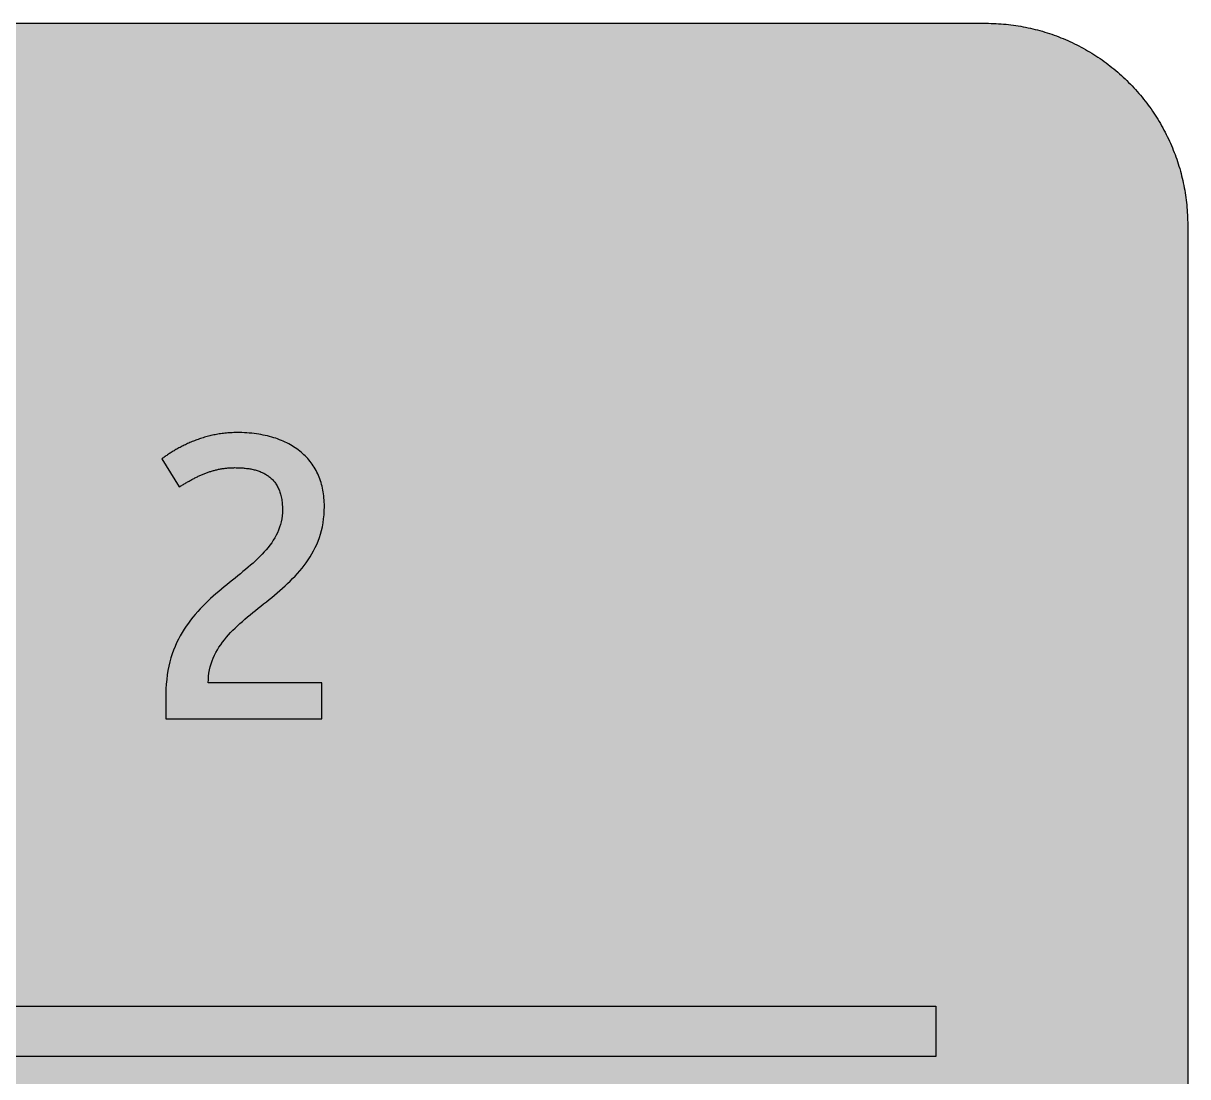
# Model space of a CAD drawing. Header units: millimetres. Extents: x 0 to 183, y 0 to 141.
# Drawn here: x 102 to 183.5, y 67.4 to 141.2 of the extents above; entities that cross this region are included whole.
import ezdxf

# ---------------------------------------------------------------- set-up
doc = ezdxf.new("R2010")
doc.units = ezdxf.units.MM

msp = doc.modelspace()

# ---------------------------------------------------------------- hatches: boundary and pattern name
for color, points in [(254, [(14.1633, 0.0536), (13.9878, 0.0533), (13.8125, 0.0559), (13.6373, 0.061), (13.462, 0.0686), (13.2893, 0.0787), (13.114, 0.0914), (12.9413, 0.1041), (12.7686, 0.1219), (12.5959, 0.1397), (12.4231, 0.16), (12.2504, 0.1829), (12.0777, 0.2057), (11.9075, 0.2337), (11.7373, 0.2616), (11.5672, 0.2921), (11.397, 0.3251), (11.2268, 0.3607), (11.0592, 0.3988), (10.8915, 0.4369), (10.7239, 0.4775), (10.5562, 0.5207), (10.3886, 0.5664), (10.2235, 0.6121), (10.0584, 0.6629), (9.8933, 0.7137), (9.7307, 0.7671), (9.5682, 0.8204), (9.4056, 0.8788), (9.2431, 0.9373), (9.083, 0.9982), (8.923, 1.0617), (8.763, 1.1252), (8.6055, 1.1938), (8.4455, 1.2624), (8.2906, 1.331), (8.1331, 1.4046), (7.9781, 1.4783), (7.8232, 1.5545), (7.6708, 1.6332), (7.5184, 1.7145), (7.366, 1.7958), (7.2161, 1.8796), (7.0663, 1.966), (6.919, 2.0523), (6.7716, 2.1438), (6.6243, 2.2352), (6.4795, 2.3266), (6.3348, 2.4232), (6.19, 2.5197), (6.0477, 2.6187), (5.908, 2.7178), (5.7683, 2.8194), (5.6286, 2.9235), (5.4915, 3.0302), (5.3543, 3.1369), (5.2197, 3.2461), (5.0851, 3.3579), (4.953, 3.4722), (4.8209, 3.5865), (4.6914, 3.7033), (4.5644, 3.8202), (4.4348, 3.9395), (4.3104, 4.0615), (4.1859, 4.1859), (4.0615, 4.3104), (3.9395, 4.4348), (3.8202, 4.5618), (3.7033, 4.6914), (3.5865, 4.8209), (3.4722, 4.953), (3.3579, 5.0851), (3.2487, 5.2197), (3.1369, 5.3543), (3.0302, 5.4915), (2.9235, 5.6286), (2.8194, 5.7683), (2.7178, 5.908), (2.6187, 6.0477), (2.5197, 6.19), (2.4232, 6.3348), (2.3266, 6.477), (2.2352, 6.6243), (2.1438, 6.7691), (2.0523, 6.919), (1.966, 7.0663), (1.8796, 7.2161), (1.7958, 7.366), (1.7145, 7.5184), (1.6332, 7.6708), (1.5545, 7.8232), (1.4783, 7.9781), (1.4046, 8.1331), (1.331, 8.2906), (1.2598, 8.4455), (1.1913, 8.603), (1.1252, 8.763), (1.0592, 8.923), (0.9982, 9.083), (0.9373, 9.2431), (0.8763, 9.4056), (0.8204, 9.5682), (0.7645, 9.7307), (0.7112, 9.8933), (0.6604, 10.0584), (0.6121, 10.2235), (0.5639, 10.3911), (0.5207, 10.5562), (0.4775, 10.7239), (0.4343, 10.8915), (0.3962, 11.0592), (0.3607, 11.2268), (0.3251, 11.397), (0.2921, 11.5672), (0.2616, 11.7373), (0.2311, 11.9075), (0.2057, 12.0802), (0.1803, 12.2504), (0.1575, 12.4231), (0.1372, 12.5959), (0.1194, 12.7686), (0.1041, 12.9413), (0.0889, 13.1166), (0.0787, 13.2893), (0.0686, 13.4645), (0.061, 13.6373), (0.0559, 13.8125), (0.0508, 13.9878), (0.0508, 14.163), (0.0522, 127.0536), (0.0508, 127.2286), (0.0559, 127.4039), (0.061, 127.5766), (0.0686, 127.7518), (0.0787, 127.9271), (0.0889, 128.0998), (0.1041, 128.2725), (0.1194, 128.4478), (0.1372, 128.6205), (0.1575, 128.7907), (0.1803, 128.9634), (0.2057, 129.1361), (0.2311, 129.3063), (0.2616, 129.4765), (0.2921, 129.6467), (0.3251, 129.8169), (0.3607, 129.987), (0.3962, 130.1547), (0.4343, 130.3249), (0.4775, 130.49), (0.5207, 130.6576), (0.5639, 130.8252), (0.6121, 130.9903), (0.6604, 131.1554), (0.7112, 131.3205), (0.7645, 131.4831), (0.8204, 131.6482), (0.8763, 131.8082), (0.9373, 131.9708), (0.9982, 132.1308), (1.0592, 132.2934), (1.1252, 132.4508), (1.1913, 132.6109), (1.2598, 132.7683), (1.331, 132.9258), (1.4046, 133.0808), (1.4783, 133.2357), (1.5545, 133.3906), (1.6332, 133.543), (1.7145, 133.6954), (1.7958, 133.8478), (1.8796, 133.9977), (1.966, 134.1476), (2.0523, 134.2974), (2.1438, 134.4447), (2.2352, 134.5895), (2.3266, 134.7368), (2.4232, 134.8791), (2.5197, 135.0239), (2.6187, 135.1661), (2.7178, 135.3058), (2.8194, 135.4455), (2.9235, 135.5852), (3.0302, 135.7224), (3.1369, 135.8595), (3.2487, 135.9941), (3.3579, 136.1288), (3.4722, 136.2608), (3.5865, 136.3929), (3.7033, 136.5225), (3.8202, 136.652), (3.9395, 136.779), (4.0615, 136.9035), (4.1859, 137.0305), (4.3104, 137.1524), (4.4348, 137.2743), (4.5644, 137.3937), (4.6914, 137.5131), (4.8209, 137.6274), (4.953, 137.7442), (5.0851, 137.856), (5.2197, 137.9677), (5.3543, 138.0769), (5.4915, 138.1836), (5.6286, 138.2903), (5.7683, 138.3944), (5.908, 138.496), (6.0477, 138.5976), (6.19, 138.6942), (6.3348, 138.7932), (6.4795, 138.8872), (6.6243, 138.9812), (6.7716, 139.0726), (6.919, 139.1615), (7.0663, 139.2479), (7.2161, 139.3342), (7.366, 139.4181), (7.5184, 139.5019), (7.6708, 139.5806), (7.8232, 139.6594), (7.9781, 139.7356), (8.1331, 139.8092), (8.2906, 139.8829), (8.4455, 139.954), (8.6055, 140.0226), (8.763, 140.0886), (8.923, 140.1547), (9.083, 140.2182), (9.2431, 140.2791), (9.4056, 140.3375), (9.5682, 140.3934), (9.7307, 140.4493), (9.8933, 140.5026), (10.0584, 140.5534), (10.2235, 140.6017), (10.3886, 140.65), (10.5562, 140.6957), (10.7239, 140.7389), (10.8915, 140.7795), (11.0592, 140.8176), (11.2268, 140.8557), (11.397, 140.8887), (11.5672, 140.9217), (11.7373, 140.9522), (11.9075, 140.9827), (12.0777, 141.0081), (12.2504, 141.0335), (12.4231, 141.0564), (12.5959, 141.0767), (12.7686, 141.0945), (12.9413, 141.1097), (13.114, 141.1249), (13.2893, 141.1376), (13.462, 141.1453), (13.6373, 141.1529), (13.8125, 141.158), (13.9878, 141.163), (14.163, 141.163), (169.3855, 141.1647), (169.5602, 141.163), (169.7355, 141.158), (169.9108, 141.1529), (170.0835, 141.1453), (170.2587, 141.1376), (170.4315, 141.1249), (170.6067, 141.1097), (170.7794, 141.0945), (170.9522, 141.0767), (171.1249, 141.0564), (171.2976, 141.0335), (171.4678, 141.0081), (171.6405, 140.9827), (171.8107, 140.9522), (171.9809, 140.9217), (172.151, 140.8887), (172.3187, 140.8557), (172.4889, 140.8176), (172.6565, 140.7795), (172.8241, 140.7389), (172.9918, 140.6957), (173.1569, 140.65), (173.3245, 140.6017), (173.4896, 140.5534), (173.6522, 140.5026), (173.8173, 140.4493), (173.9798, 140.3934), (174.1424, 140.3375), (174.305, 140.2791), (174.465, 140.2182), (174.625, 140.1547), (174.785, 140.0886), (174.9425, 140.0226), (175.1025, 139.954), (175.2575, 139.8829), (175.4149, 139.8092), (175.5699, 139.7356), (175.7248, 139.6594), (175.8772, 139.5806), (176.0296, 139.5019), (176.182, 139.4181), (176.3319, 139.3342), (176.4817, 139.2479), (176.6291, 139.1615), (176.7764, 139.0726), (176.9237, 138.9812), (177.0685, 138.8872), (177.2133, 138.7932), (177.358, 138.6942), (177.5003, 138.5976), (177.64, 138.496), (177.7797, 138.3944), (177.9194, 138.2903), (178.0565, 138.1836), (178.1937, 138.0769), (178.3283, 137.9677), (178.4629, 137.856), (178.595, 137.7442), (178.7271, 137.6274), (178.8566, 137.5131), (178.9836, 137.3937), (179.1132, 137.2743), (179.2376, 137.1524), (179.3621, 137.0305), (179.4866, 136.9035), (179.6085, 136.779), (179.7279, 136.652), (179.8447, 136.5225), (179.9615, 136.3929), (180.0758, 136.2608), (180.1901, 136.1288), (180.2994, 135.9941), (180.4111, 135.8595), (180.5178, 135.7224), (180.6245, 135.5852), (180.7261, 135.4455), (180.8302, 135.3058), (180.9293, 135.1661), (181.0283, 135.0239), (181.1249, 134.8791), (181.2214, 134.7368), (181.3128, 134.5895), (181.4043, 134.4447), (181.4957, 134.2974), (181.5821, 134.1476), (181.6684, 133.9977), (181.7522, 133.8478), (181.8335, 133.6954), (181.9148, 133.543), (181.991, 133.3906), (182.0697, 133.2357), (182.1434, 133.0808), (182.2145, 132.9258), (182.2856, 132.7683), (182.3542, 132.6109), (182.4228, 132.4508), (182.4863, 132.2934), (182.5498, 132.1308), (182.6108, 131.9708), (182.6692, 131.8082), (182.7276, 131.6482), (182.7809, 131.4831), (182.8343, 131.3205), (182.8851, 131.1554), (182.9359, 130.9903), (182.9816, 130.8252), (183.0273, 130.6576), (183.0705, 130.49), (183.1111, 130.3249), (183.1492, 130.1547), (183.1873, 129.987), (183.2229, 129.8169), (183.2559, 129.6467), (183.2864, 129.4765), (183.3143, 129.3063), (183.3397, 129.1361), (183.3651, 128.9634), (183.388, 128.7907), (183.4083, 128.6205), (183.4261, 128.4478), (183.4413, 128.2725), (183.4566, 128.0998), (183.4693, 127.9271), (183.4769, 127.7518), (183.4845, 127.5766), (183.4921, 127.4039), (183.4947, 127.2286), (183.4947, 127.0533), (183.4967, 14.1647), (183.4947, 13.9878), (183.4921, 13.8125), (183.4845, 13.6373), (183.4769, 13.4645), (183.4693, 13.2893), (183.4566, 13.1166), (183.4413, 12.9413), (183.4261, 12.7686), (183.4083, 12.5959), (183.388, 12.4231), (183.3651, 12.2504), (183.3397, 12.0802), (183.3143, 11.9075), (183.2864, 11.7373), (183.2559, 11.5672), (183.2229, 11.397), (183.1873, 11.2268), (183.1492, 11.0592), (183.1111, 10.8915), (183.0705, 10.7239), (183.0273, 10.5562), (182.9816, 10.3911), (182.9359, 10.2235), (182.8851, 10.0584), (182.8343, 9.8933), (182.7809, 9.7307), (182.7276, 9.5682), (182.6692, 9.4056), (182.6108, 9.2431), (182.5498, 9.083), (182.4863, 8.923), (182.4228, 8.763), (182.3542, 8.603), (182.2856, 8.4455), (182.2145, 8.2906), (182.1434, 8.1331), (182.0697, 7.9781), (181.991, 7.8232), (181.9148, 7.6708), (181.8335, 7.5184), (181.7522, 7.366), (181.6684, 7.2161), (181.5821, 7.0663), (181.4957, 6.919), (181.4043, 6.7691), (181.3128, 6.6243), (181.2214, 6.477), (181.1249, 6.3348), (181.0283, 6.19), (180.9293, 6.0477), (180.8302, 5.908), (180.7261, 5.7683), (180.6245, 5.6286), (180.5178, 5.4915), (180.4111, 5.3543), (180.2994, 5.2197), (180.1901, 5.0851), (180.0758, 4.953), (179.9615, 4.8209), (179.8447, 4.6914), (179.7279, 4.5618), (179.6085, 4.4348), (179.4866, 4.3104), (179.3621, 4.1859), (179.2376, 4.0615), (179.1132, 3.9395), (178.9836, 3.8202), (178.8566, 3.7033), (178.7271, 3.5865), (178.595, 3.4722), (178.4629, 3.3579), (178.3283, 3.2461), (178.1937, 3.1369), (178.0565, 3.0302), (177.9194, 2.9235), (177.7797, 2.8194), (177.64, 2.7178), (177.5003, 2.6187), (177.358, 2.5197), (177.2133, 2.4232), (177.0685, 2.3266), (176.9237, 2.2352), (176.7764, 2.1438), (176.6291, 2.0523), (176.4817, 1.966), (176.3319, 1.8796), (176.182, 1.7958), (176.0296, 1.7145), (175.8772, 1.6332), (175.7248, 1.5545), (175.5699, 1.4783), (175.4149, 1.4046), (175.2575, 1.331), (175.1025, 1.2624), (174.9425, 1.1938), (174.785, 1.1252), (174.625, 1.0617), (174.465, 0.9982), (174.305, 0.9373), (174.1424, 0.8788), (173.9798, 0.8204), (173.8173, 0.7671), (173.6522, 0.7137), (173.4896, 0.6629), (173.3245, 0.6121), (173.1569, 0.5664), (172.9918, 0.5207), (172.8241, 0.4775), (172.6565, 0.4369), (172.4889, 0.3988), (172.3187, 0.3607), (172.151, 0.3251), (171.9809, 0.2921), (171.8107, 0.2616), (171.6405, 0.2337), (171.4678, 0.2057), (171.2976, 0.1829), (171.1249, 0.16), (170.9522, 0.1397), (170.7794, 0.1219), (170.6067, 0.1041), (170.4315, 0.0914), (170.2587, 0.0787), (170.0835, 0.0686), (169.9108, 0.061), (169.7355, 0.0559), (169.5602, 0.0533), (169.385, 0.0533)]), (59, [(116.8079, 110.0635), (116.8908, 110.0607), (116.9721, 110.0607), (117.0559, 110.0582), (117.1372, 110.0557), (117.2185, 110.0506), (117.2997, 110.0455), (117.381, 110.0404), (117.4598, 110.0328), (117.5385, 110.0252), (117.6172, 110.015), (117.696, 110.0049), (117.7747, 109.9947), (117.8509, 109.982), (117.9271, 109.9693), (118.0033, 109.9541), (118.077, 109.9363), (118.1506, 109.9185), (118.2243, 109.9007), (118.2954, 109.8804), (118.3665, 109.8601), (118.4377, 109.8372), (118.5062, 109.8118), (118.5748, 109.7864), (118.6409, 109.7585), (118.7069, 109.7305), (118.7729, 109.7001), (118.8364, 109.667), (118.8999, 109.634), (118.9609, 109.5985), (119.0219, 109.5629), (119.0803, 109.5248), (119.1387, 109.4842), (119.1946, 109.441), (119.2505, 109.3978), (119.3038, 109.3521), (119.3571, 109.3064), (119.4079, 109.2556), (119.4587, 109.2048), (119.5045, 109.1514), (119.5527, 109.0981), (119.5984, 109.0397), (119.6416, 108.9812), (119.6823, 108.9203), (119.7229, 108.8593), (119.761, 108.7933), (119.7991, 108.7272), (119.8347, 108.6561), (119.8677, 108.585), (119.8982, 108.5113), (119.9286, 108.4377), (119.9566, 108.3589), (119.982, 108.2777), (120.0074, 108.1964), (120.0277, 108.11), (120.048, 108.0237), (120.0683, 107.9348), (120.0836, 107.8408), (120.0988, 107.7468), (120.109, 107.6503), (120.1191, 107.5512), (120.1268, 107.4496), (120.1318, 107.3429), (120.1369, 107.2363), (120.1369, 107.127), (120.1318, 106.9061), (120.1141, 106.6927), (120.0861, 106.4819), (120.0455, 106.2787), (119.9972, 106.0806), (119.9363, 105.8875), (119.8651, 105.697), (119.7864, 105.5116), (119.7, 105.3313), (119.6035, 105.156), (119.4968, 104.9807), (119.3851, 104.8106), (119.2657, 104.6455), (119.1362, 104.4804), (119.0041, 104.3178), (118.8618, 104.1603), (118.7171, 104.0028), (118.5647, 103.8479), (118.4072, 103.693), (118.2446, 103.5406), (118.0795, 103.3882), (117.9093, 103.2383), (117.7341, 103.0884), (117.5563, 102.936), (117.3759, 102.7862), (117.1931, 102.6363), (117.0076, 102.4865), (116.8197, 102.3341), (116.6317, 102.1817), (116.4412, 102.0293), (116.2507, 101.8718), (116.0602, 101.7168), (115.8672, 101.5568), (115.6767, 101.3943), (115.4862, 101.2317), (115.2982, 101.0641), (115.1103, 100.8939), (114.9248, 100.7212), (114.742, 100.5459), (114.5616, 100.3656), (114.3838, 100.1801), (114.2086, 99.9922), (114.0384, 99.7966), (113.8733, 99.5985), (113.7107, 99.3953), (113.5532, 99.187), (113.4008, 98.9736), (113.2561, 98.7527), (113.1164, 98.5266), (112.9817, 98.2955), (112.8547, 98.0542), (112.7328, 97.8078), (112.6211, 97.5563), (112.5169, 97.2947), (112.4204, 97.028), (112.3315, 96.7511), (112.2528, 96.4667), (112.1816, 96.1746), (112.1232, 95.8723), (112.0724, 95.5624), (112.0343, 95.2449), (112.0038, 94.9147), (111.9861, 94.5769), (111.981, 94.2289), (111.9822, 92.4814), (122.9046, 92.4814), (122.9046, 94.9921), (114.9449, 94.9921), (114.9502, 95.2297), (114.968, 95.4634), (114.996, 95.6894), (115.0341, 95.9104), (115.0849, 96.1238), (115.1458, 96.3346), (115.2144, 96.5378), (115.2931, 96.7384), (115.3795, 96.934), (115.476, 97.1245), (115.5827, 97.3099), (115.6945, 97.4928), (115.8138, 97.6732), (115.9408, 97.8484), (116.0729, 98.0186), (116.2126, 98.1888), (116.3599, 98.3539), (116.5098, 98.519), (116.6673, 98.679), (116.8298, 98.839), (116.9949, 98.9965), (117.1651, 99.1514), (117.3378, 99.3064), (117.5156, 99.4613), (117.696, 99.6137), (117.8789, 99.7636), (118.0643, 99.916), (118.2497, 100.0658), (118.4377, 100.2182), (118.6282, 100.3706), (118.8187, 100.5205), (119.0092, 100.6729), (119.1997, 100.8278), (119.3876, 100.9828), (119.5781, 101.1377), (119.7661, 101.2977), (119.954, 101.4578), (120.1369, 101.6178), (120.3198, 101.7829), (120.5001, 101.9505), (120.6779, 102.1207), (120.8507, 102.2934), (121.0208, 102.4687), (121.1885, 102.649), (121.3485, 102.8319), (121.506, 103.0199), (121.6558, 103.2129), (121.8032, 103.4085), (121.9429, 103.6091), (122.0749, 103.8149), (122.2019, 104.0257), (122.3213, 104.2441), (122.4356, 104.4651), (122.5398, 104.6937), (122.6363, 104.9274), (122.7226, 105.1687), (122.8014, 105.4151), (122.8725, 105.6716), (122.9309, 105.9307), (122.9817, 106.1999), (123.0198, 106.4768), (123.0503, 106.7587), (123.0655, 107.0508), (123.0732, 107.3506), (123.0706, 107.503), (123.0655, 107.6503), (123.0579, 107.7951), (123.0452, 107.9398), (123.03, 108.0821), (123.0122, 108.2218), (122.9919, 108.3615), (122.9665, 108.4986), (122.9385, 108.6333), (122.9081, 108.7653), (122.875, 108.8949), (122.8369, 109.0244), (122.7963, 109.1489), (122.7531, 109.2733), (122.7049, 109.3953), (122.6566, 109.5172), (122.6033, 109.634), (122.5474, 109.7509), (122.4864, 109.8652), (122.4255, 109.9744), (122.3594, 110.0861), (122.2908, 110.1928), (122.2197, 110.297), (122.1461, 110.4011), (122.0699, 110.5002), (121.9911, 110.5992), (121.9073, 110.6957), (121.8209, 110.7897), (121.732, 110.8812), (121.6406, 110.9701), (121.5466, 111.0564), (121.4501, 111.1402), (121.351, 111.2241), (121.2469, 111.3028), (121.1402, 111.379), (121.0335, 111.4552), (120.9218, 111.5289), (120.8075, 111.5974), (120.6906, 111.666), (120.5738, 111.7295), (120.4519, 111.793), (120.3274, 111.854), (120.1979, 111.9124), (120.0683, 111.9657), (119.9363, 112.0191), (119.8016, 112.0699), (119.6645, 112.1181), (119.5248, 112.1613), (119.3825, 112.2045), (119.2352, 112.2451), (119.0879, 112.2807), (118.938, 112.3163), (118.7856, 112.3467), (118.6307, 112.3772), (118.4732, 112.4026), (118.3132, 112.4255), (118.1506, 112.4483), (117.9855, 112.4661), (117.8179, 112.4814), (117.6477, 112.4941), (117.4775, 112.5042), (117.3023, 112.5118), (117.127, 112.5144), (116.9467, 112.5169), (116.84, 112.5169), (116.7333, 112.5144), (116.6292, 112.5093), (116.525, 112.5042), (116.4209, 112.4991), (116.3168, 112.4915), (116.2152, 112.4814), (116.1136, 112.4712), (116.012, 112.461), (115.9129, 112.4483), (115.8113, 112.4356), (115.7148, 112.4204), (115.6157, 112.4026), (115.5192, 112.3874), (115.4227, 112.3696), (115.3262, 112.3493), (115.2322, 112.329), (115.1357, 112.3086), (115.0442, 112.2858), (114.9502, 112.2629), (114.8588, 112.2375), (114.7674, 112.2121), (114.6785, 112.1867), (114.587, 112.1588), (114.4981, 112.1308), (114.4118, 112.1029), (114.3229, 112.075), (114.2365, 112.0445), (114.1527, 112.014), (114.0663, 111.981), (113.9825, 111.9505), (113.9012, 111.9175), (113.8174, 111.8845), (113.7361, 111.8489), (113.6548, 111.8159), (113.5761, 111.7803), (113.4974, 111.7448), (113.4186, 111.7092), (113.3424, 111.6711), (113.2662, 111.6355), (113.19, 111.5974), (113.1164, 111.5593), (113.0402, 111.5212), (112.969, 111.4831), (112.8954, 111.445), (112.8243, 111.4044), (112.7557, 111.3663), (112.6846, 111.3257), (112.616, 111.2876), (112.5499, 111.2469), (112.4839, 111.2063), (112.4179, 111.1656), (112.3518, 111.125), (112.2883, 111.0869), (112.2248, 111.0463), (112.1613, 111.0056), (112.1004, 110.965), (112.0419, 110.9243), (111.981, 110.8837), (111.9226, 110.8431), (111.8667, 110.8024), (111.8083, 110.7618), (111.7524, 110.7211), (111.699, 110.683), (112.9136, 108.7092), (112.9716, 108.745), (113.03, 108.7806), (113.091, 108.8187), (113.1494, 108.8542), (113.2078, 108.8898), (113.2662, 108.9228), (113.3246, 108.9584), (113.3831, 108.9939), (113.4389, 109.027), (113.4974, 109.06), (113.5558, 109.093), (113.6142, 109.126), (113.6701, 109.159), (113.7285, 109.1895), (113.7844, 109.2225), (113.8428, 109.253), (113.8987, 109.2835), (113.9571, 109.314), (114.0155, 109.3419), (114.0714, 109.3724), (114.1298, 109.4003), (114.1857, 109.4283), (114.2441, 109.4562), (114.3, 109.4842), (114.3584, 109.5096), (114.4168, 109.535), (114.4727, 109.5604), (114.5311, 109.5858), (114.5896, 109.6112), (114.648, 109.634), (114.7064, 109.6594), (114.7648, 109.6823), (114.8232, 109.7026), (114.8817, 109.7255), (114.9401, 109.7458), (115.001, 109.7661), (115.0595, 109.7864), (115.1204, 109.8042), (115.1788, 109.8245), (115.2398, 109.8423), (115.3008, 109.8601), (115.3617, 109.8753), (115.4227, 109.8906), (115.4836, 109.9083), (115.5471, 109.921), (115.6081, 109.9363), (115.6716, 109.949), (115.7351, 109.9617), (115.7986, 109.9744), (115.8621, 109.9845), (115.9256, 109.9947), (115.9891, 110.0049), (116.0551, 110.015), (116.1212, 110.0226), (116.1872, 110.0303), (116.2533, 110.0353), (116.3218, 110.043), (116.3879, 110.048), (116.4565, 110.0531), (116.525, 110.0557), (116.5962, 110.0582), (116.6647, 110.0607), (116.7359, 110.0607), (116.807, 110.0633)]), (59, [(17.6911, 72.3731), (165.8578, 72.3731), (165.8578, 68.8453), (17.6911, 68.8453)])]:
    msp.add_hatch(color=color).paths.add_polyline_path(points)
h = msp.add_hatch(color=59)
h.paths.add_polyline_path([(14.1633, 3.5814), (13.8887, 3.5839), (13.6169, 3.5941), (13.3477, 3.6119), (13.081, 3.6347), (12.8143, 3.6652), (12.5501, 3.7008), (12.2885, 3.7465), (12.0294, 3.7948), (11.7729, 3.8506), (11.5164, 3.9141), (11.2649, 3.9827), (11.016, 4.0564), (10.7671, 4.1351), (10.5232, 4.2215), (10.2819, 4.3129), (10.0432, 4.412), (9.8069, 4.5161), (9.5733, 4.6228), (9.3447, 4.7371), (9.1186, 4.8565), (8.8951, 4.9809), (8.6741, 5.113), (8.4582, 5.2476), (8.2448, 5.3873), (8.0366, 5.5321), (7.8308, 5.682), (7.6276, 5.8369), (7.4295, 5.9969), (7.2365, 6.1595), (7.046, 6.3297), (6.8605, 6.5024), (6.6777, 6.6802), (6.5024, 6.8605), (6.3271, 7.046), (6.1595, 7.2365), (5.9969, 7.432), (5.8369, 7.6302), (5.682, 7.8308), (5.5321, 8.0366), (5.3873, 8.2448), (5.2451, 8.4582), (5.1105, 8.6741), (4.9809, 8.8951), (4.8565, 9.1186), (4.7371, 9.3447), (4.6228, 9.5758), (4.5136, 9.8069), (4.4094, 10.0432), (4.3129, 10.2819), (4.2215, 10.5232), (4.1351, 10.7696), (4.0538, 11.016), (3.9802, 11.2649), (3.9116, 11.5189), (3.8506, 11.7729), (3.7948, 12.0294), (3.744, 12.2911), (3.7008, 12.5527), (3.6627, 12.8143), (3.6322, 13.081), (3.6093, 13.3502), (3.5916, 13.6195), (3.5814, 13.8913), (3.5789, 14.163), (3.58, 127.0536), (3.5814, 127.3251), (3.5916, 127.5969), (3.6093, 127.8661), (3.6322, 128.1354), (3.6627, 128.3995), (3.7008, 128.6637), (3.744, 128.9253), (3.7948, 129.1844), (3.8506, 129.4409), (3.9116, 129.6975), (3.9802, 129.9489), (4.0538, 130.2004), (4.1351, 130.4468), (4.2215, 130.6906), (4.3129, 130.9319), (4.4094, 131.1707), (4.5136, 131.4069), (4.6228, 131.6406), (4.7371, 131.8692), (4.8565, 132.0978), (4.9809, 132.3188), (5.1105, 132.5397), (5.2451, 132.7556), (5.3873, 132.969), (5.5321, 133.1773), (5.682, 133.383), (5.8369, 133.5862), (5.9969, 133.7843), (6.1595, 133.9774), (6.3271, 134.1679), (6.5024, 134.3533), (6.6777, 134.5362), (6.8605, 134.714), (7.046, 134.8867), (7.2365, 135.0543), (7.4295, 135.2194), (7.6276, 135.3769), (7.8308, 135.5319), (8.0366, 135.6817), (8.2448, 135.829), (8.4582, 135.9687), (8.6741, 136.1034), (8.8951, 136.2329), (9.1186, 136.3574), (9.3447, 136.4767), (9.5733, 136.591), (9.8069, 136.7003), (10.0432, 136.8044), (10.2819, 136.9009), (10.5232, 136.9924), (10.7671, 137.0787), (11.016, 137.16), (11.2649, 137.2337), (11.5164, 137.3022), (11.7729, 137.3657), (12.0294, 137.4216), (12.2885, 137.4699), (12.5501, 137.5131), (12.8143, 137.5512), (13.081, 137.5816), (13.3477, 137.6045), (13.6169, 137.6223), (13.8887, 137.6324), (14.163, 137.635), (169.3855, 137.637), (169.6568, 137.6324), (169.9285, 137.6223), (170.1978, 137.6045), (170.467, 137.5816), (170.7312, 137.5512), (170.9953, 137.5131), (171.257, 137.4699), (171.5186, 137.4216), (171.7751, 137.3657), (172.0291, 137.3022), (172.2831, 137.2337), (172.532, 137.16), (172.7784, 137.0787), (173.0223, 136.9924), (173.2661, 136.9009), (173.5049, 136.8044), (173.7411, 136.7003), (173.9722, 136.591), (174.2034, 136.4767), (174.4294, 136.3574), (174.6529, 136.2329), (174.8714, 136.1034), (175.0898, 135.9687), (175.3006, 135.829), (175.5115, 135.6817), (175.7172, 135.5319), (175.9179, 135.3769), (176.116, 135.2194), (176.3116, 135.0543), (176.4995, 134.8867), (176.6875, 134.714), (176.8678, 134.5362), (177.0456, 134.3533), (177.2183, 134.1679), (177.386, 133.9774), (177.5511, 133.7843), (177.7111, 133.5862), (177.866, 133.383), (178.0159, 133.1773), (178.1607, 132.969), (178.3004, 132.7556), (178.435, 132.5397), (178.5645, 132.3188), (178.6915, 132.0978), (178.8109, 131.8692), (178.9252, 131.6406), (179.0319, 131.4069), (179.136, 131.1707), (179.2326, 130.9319), (179.3265, 130.6906), (179.4104, 130.4468), (179.4916, 130.2004), (179.5653, 129.9489), (179.6339, 129.6975), (179.6974, 129.4409), (179.7533, 129.1844), (179.8015, 128.9253), (179.8447, 128.6637), (179.8828, 128.3995), (179.9133, 128.1354), (179.9361, 127.8661), (179.9539, 127.5969), (179.9641, 127.3251), (179.9666, 127.0533), (179.9689, 14.1647), (179.9641, 13.8913), (179.9539, 13.6195), (179.9361, 13.3502), (179.9133, 13.081), (179.8828, 12.8143), (179.8447, 12.5527), (179.8015, 12.2911), (179.7533, 12.0294), (179.6974, 11.7729), (179.6339, 11.5189), (179.5653, 11.2649), (179.4916, 11.016), (179.4104, 10.7696), (179.3265, 10.5232), (179.2326, 10.2819), (179.136, 10.0432), (179.0319, 9.8069), (178.9252, 9.5758), (178.8109, 9.3447), (178.6915, 9.1186), (178.5645, 8.8951), (178.435, 8.6741), (178.3004, 8.4582), (178.1607, 8.2448), (178.0159, 8.0366), (177.866, 7.8308), (177.7111, 7.6302), (177.5511, 7.432), (177.386, 7.2365), (177.2183, 7.046), (177.0456, 6.8605), (176.8678, 6.6802), (176.6875, 6.5024), (176.4995, 6.3297), (176.3116, 6.1595), (176.116, 5.9969), (175.9179, 5.8369), (175.7172, 5.682), (175.5115, 5.5321), (175.3006, 5.3873), (175.0898, 5.2476), (174.8714, 5.113), (174.6529, 4.9809), (174.4294, 4.8565), (174.2034, 4.7371), (173.9722, 4.6228), (173.7411, 4.5161), (173.5049, 4.412), (173.2661, 4.3129), (173.0223, 4.2215), (172.7784, 4.1351), (172.532, 4.0564), (172.2831, 3.9827), (172.0291, 3.9141), (171.7751, 3.8506), (171.5186, 3.7948), (171.257, 3.7465), (170.9953, 3.7008), (170.7312, 3.6652), (170.467, 3.6347), (170.1978, 3.6119), (169.9285, 3.5941), (169.6568, 3.5839), (169.385, 3.5789)])
h.paths.add_polyline_path([(14.1633, 8.8731), (14.0259, 8.8748), (13.8887, 8.8798), (13.7541, 8.8875), (13.622, 8.9002), (13.4874, 8.9154), (13.3553, 8.9332), (13.2258, 8.9535), (13.0962, 8.9789), (12.9667, 9.0068), (12.8397, 9.0373), (12.7127, 9.0729), (12.5882, 9.1084), (12.4663, 9.1491), (12.3419, 9.1923), (12.2225, 9.238), (12.1031, 9.2888), (11.9837, 9.3396), (11.8694, 9.3929), (11.7526, 9.4513), (11.6408, 9.5098), (11.5291, 9.5733), (11.4198, 9.6368), (11.3106, 9.7053), (11.2039, 9.7765), (11.0998, 9.8476), (10.9957, 9.9238), (10.8966, 10), (10.7975, 10.0787), (10.6985, 10.1625), (10.6045, 10.2464), (10.5105, 10.3327), (10.4216, 10.4216), (10.3327, 10.5131), (10.2464, 10.6045), (10.16, 10.701), (10.0787, 10.7975), (10, 10.8966), (9.9212, 10.9982), (9.8476, 11.0998), (9.7739, 11.2039), (9.7053, 11.3106), (9.6368, 11.4198), (9.5707, 11.5291), (9.5098, 11.6408), (9.4488, 11.7551), (9.3929, 11.8694), (9.337, 11.9863), (9.2862, 12.1031), (9.238, 12.2225), (9.1923, 12.3444), (9.1491, 12.4663), (9.1084, 12.5908), (9.0703, 12.7152), (9.0373, 12.8397), (9.0068, 12.9692), (8.9789, 13.0962), (8.9535, 13.2258), (8.9306, 13.3579), (8.9129, 13.4899), (8.8976, 13.622), (8.8849, 13.7566), (8.8773, 13.8913), (8.8722, 14.0259), (8.8697, 14.163), (8.8717, 127.0536), (8.8722, 127.188), (8.8773, 127.3251), (8.8849, 127.4597), (8.8976, 127.5944), (8.9129, 127.7264), (8.9306, 127.8585), (8.9535, 127.9881), (8.9789, 128.1176), (9.0068, 128.2471), (9.0373, 128.3741), (9.0703, 128.5011), (9.1084, 128.6256), (9.1491, 128.7501), (9.1923, 128.872), (9.238, 128.9914), (9.2862, 129.1107), (9.337, 129.2301), (9.3929, 129.347), (9.4488, 129.4613), (9.5098, 129.573), (9.5707, 129.6848), (9.6368, 129.7965), (9.7053, 129.9032), (9.7739, 130.0099), (9.8476, 130.114), (9.9212, 130.2182), (10, 130.3198), (10.0787, 130.4188), (10.16, 130.5154), (10.2464, 130.6093), (10.3327, 130.7033), (10.4216, 130.7948), (10.5105, 130.8837), (10.6045, 130.97), (10.6985, 131.0538), (10.7975, 131.1351), (10.8966, 131.2139), (10.9957, 131.2926), (11.0998, 131.3663), (11.2039, 131.4399), (11.3106, 131.511), (11.4198, 131.5771), (11.5291, 131.6431), (11.6408, 131.7041), (11.7526, 131.765), (11.8694, 131.8209), (11.9837, 131.8768), (12.1031, 131.9276), (12.2225, 131.9759), (12.3419, 132.0216), (12.4663, 132.0648), (12.5882, 132.1054), (12.7127, 132.1435), (12.8397, 132.1765), (12.9667, 132.2095), (13.0962, 132.2375), (13.2258, 132.2603), (13.3553, 132.2832), (13.4874, 132.301), (13.622, 132.3162), (13.7541, 132.3289), (13.8887, 132.3365), (14.0259, 132.3416), (14.163, 132.3442), (169.3855, 132.3453), (169.5221, 132.3416), (169.6568, 132.3365), (169.7914, 132.3289), (169.926, 132.3162), (170.0581, 132.301), (170.1902, 132.2832), (170.3222, 132.2603), (170.4518, 132.2375), (170.5788, 132.2095), (170.7058, 132.1765), (170.8328, 132.1435), (170.9572, 132.1054), (171.0817, 132.0648), (171.2036, 132.0216), (171.3255, 131.9759), (171.4449, 131.9276), (171.5618, 131.8768), (171.6786, 131.8209), (171.7929, 131.765), (171.9072, 131.7041), (172.019, 131.6431), (172.1282, 131.5771), (172.2374, 131.511), (172.3441, 131.4399), (172.4482, 131.3663), (172.5498, 131.2926), (172.6514, 131.2139), (172.7505, 131.1351), (172.847, 131.0538), (172.9435, 130.97), (173.035, 130.8837), (173.1264, 130.7948), (173.2153, 130.7033), (173.3017, 130.6093), (173.3855, 130.5154), (173.4668, 130.4188), (173.548, 130.3198), (173.6242, 130.2182), (173.7004, 130.114), (173.7716, 130.0099), (173.8427, 129.9032), (173.9113, 129.7965), (173.9748, 129.6848), (174.0383, 129.573), (174.0967, 129.4613), (174.1551, 129.347), (174.2084, 129.2301), (174.2592, 129.1107), (174.31, 128.9914), (174.3558, 128.872), (174.3989, 128.7501), (174.437, 128.6256), (174.4751, 128.5011), (174.5082, 128.3741), (174.5412, 128.2471), (174.5691, 128.1176), (174.5945, 127.9881), (174.6148, 127.8585), (174.6326, 127.7264), (174.6479, 127.5944), (174.6606, 127.4597), (174.6682, 127.3251), (174.6733, 127.188), (174.6758, 127.0533), (174.6772, 14.1647), (174.6733, 14.0259), (174.6682, 13.8913), (174.6606, 13.7566), (174.6479, 13.622), (174.6326, 13.4899), (174.6148, 13.3579), (174.5945, 13.2258), (174.5691, 13.0962), (174.5412, 12.9692), (174.5082, 12.8397), (174.4751, 12.7152), (174.437, 12.5908), (174.3989, 12.4663), (174.3558, 12.3444), (174.31, 12.2225), (174.2592, 12.1031), (174.2084, 11.9863), (174.1551, 11.8694), (174.0967, 11.7551), (174.0383, 11.6408), (173.9748, 11.5291), (173.9113, 11.4198), (173.8427, 11.3106), (173.7716, 11.2039), (173.7004, 11.0998), (173.6242, 10.9982), (173.548, 10.8966), (173.4668, 10.7975), (173.3855, 10.701), (173.3017, 10.6045), (173.2153, 10.5131), (173.1264, 10.4216), (173.035, 10.3327), (172.9435, 10.2464), (172.847, 10.1625), (172.7505, 10.0787), (172.6514, 10), (172.5498, 9.9238), (172.4482, 9.8476), (172.3441, 9.7765), (172.2374, 9.7053), (172.1282, 9.6368), (172.019, 9.5733), (171.9072, 9.5098), (171.7929, 9.4513), (171.6786, 9.3929), (171.5618, 9.3396), (171.4449, 9.2888), (171.3255, 9.238), (171.2036, 9.1923), (171.0817, 9.1491), (170.9572, 9.1084), (170.8328, 9.0729), (170.7058, 9.0373), (170.5788, 9.0068), (170.4518, 8.9789), (170.3222, 8.9535), (170.1902, 8.9332), (170.0581, 8.9154), (169.926, 8.9002), (169.7914, 8.8875), (169.6568, 8.8798), (169.5221, 8.8748), (169.385, 8.8722)], flags=16)

# ---------------------------------------------------------------- linework, layer by layer
at = {"color": 254}
msp.add_lwpolyline([(14.163, 141.163), (169.3855, 141.1647), (169.5602, 141.163), (169.7355, 141.158), (169.9108, 141.1529), (170.0835, 141.1453), (170.2587, 141.1376), (170.4315, 141.1249), (170.6067, 141.1097), (170.7794, 141.0945), (170.9522, 141.0767), (171.1249, 141.0564), (171.2976, 141.0335), (171.4678, 141.0081), (171.6405, 140.9827), (171.8107, 140.9522), (171.9809, 140.9217), (172.151, 140.8887), (172.3187, 140.8557), (172.4889, 140.8176), (172.6565, 140.7795), (172.8241, 140.7389), (172.9918, 140.6957), (173.1569, 140.65), (173.3245, 140.6017), (173.4896, 140.5534), (173.6522, 140.5026), (173.8173, 140.4493), (173.9798, 140.3934), (174.1424, 140.3375), (174.305, 140.2791), (174.465, 140.2182), (174.625, 140.1547), (174.785, 140.0886), (174.9425, 140.0226), (175.1025, 139.954), (175.2575, 139.8829), (175.4149, 139.8092), (175.5699, 139.7356), (175.7248, 139.6594), (175.8772, 139.5806), (176.0296, 139.5019), (176.182, 139.4181), (176.3319, 139.3342), (176.4817, 139.2479), (176.6291, 139.1615), (176.7764, 139.0726), (176.9237, 138.9812), (177.0685, 138.8872), (177.2133, 138.7932), (177.358, 138.6942), (177.5003, 138.5976), (177.64, 138.496), (177.7797, 138.3944), (177.9194, 138.2903), (178.0565, 138.1836), (178.1937, 138.0769), (178.3283, 137.9677), (178.4629, 137.856), (178.595, 137.7442), (178.7271, 137.6274), (178.8566, 137.5131), (178.9836, 137.3937), (179.1132, 137.2743), (179.2376, 137.1524), (179.3621, 137.0305), (179.4866, 136.9035), (179.6085, 136.779), (179.7279, 136.652), (179.8447, 136.5225), (179.9615, 136.3929), (180.0758, 136.2608), (180.1901, 136.1288), (180.2994, 135.9941), (180.4111, 135.8595), (180.5178, 135.7224), (180.6245, 135.5852), (180.7261, 135.4455), (180.8302, 135.3058), (180.9293, 135.1661), (181.0283, 135.0239), (181.1249, 134.8791), (181.2214, 134.7368), (181.3128, 134.5895), (181.4043, 134.4447), (181.4957, 134.2974), (181.5821, 134.1476), (181.6684, 133.9977), (181.7522, 133.8478), (181.8335, 133.6954), (181.9148, 133.543), (181.991, 133.3906), (182.0697, 133.2357), (182.1434, 133.0808), (182.2145, 132.9258), (182.2856, 132.7683), (182.3542, 132.6109), (182.4228, 132.4508), (182.4863, 132.2934), (182.5498, 132.1308), (182.6108, 131.9708), (182.6692, 131.8082), (182.7276, 131.6482), (182.7809, 131.4831), (182.8343, 131.3205), (182.8851, 131.1554), (182.9359, 130.9903), (182.9816, 130.8252), (183.0273, 130.6576), (183.0705, 130.49), (183.1111, 130.3249), (183.1492, 130.1547), (183.1873, 129.987), (183.2229, 129.8169), (183.2559, 129.6467), (183.2864, 129.4765), (183.3143, 129.3063), (183.3397, 129.1361), (183.3651, 128.9634), (183.388, 128.7907), (183.4083, 128.6205), (183.4261, 128.4478), (183.4413, 128.2725), (183.4566, 128.0998), (183.4693, 127.9271), (183.4769, 127.7518), (183.4845, 127.5766), (183.4921, 127.4039), (183.4947, 127.2286), (183.4947, 127.0533), (183.4967, 14.1647)], dxfattribs=at)
at = {"color": 59}
for points in [[(116.8079, 110.0635), (116.8908, 110.0607), (116.9721, 110.0607), (117.0559, 110.0582), (117.1372, 110.0557), (117.2185, 110.0506), (117.2997, 110.0455), (117.381, 110.0404), (117.4598, 110.0328), (117.5385, 110.0252), (117.6172, 110.015), (117.696, 110.0049), (117.7747, 109.9947), (117.8509, 109.982), (117.9271, 109.9693), (118.0033, 109.9541), (118.077, 109.9363), (118.1506, 109.9185), (118.2243, 109.9007), (118.2954, 109.8804), (118.3665, 109.8601), (118.4377, 109.8372), (118.5062, 109.8118), (118.5748, 109.7864), (118.6409, 109.7585), (118.7069, 109.7305), (118.7729, 109.7001), (118.8364, 109.667), (118.8999, 109.634), (118.9609, 109.5985), (119.0219, 109.5629), (119.0803, 109.5248), (119.1387, 109.4842), (119.1946, 109.441), (119.2505, 109.3978), (119.3038, 109.3521), (119.3571, 109.3064), (119.4079, 109.2556), (119.4587, 109.2048), (119.5045, 109.1514), (119.5527, 109.0981), (119.5984, 109.0397), (119.6416, 108.9812), (119.6823, 108.9203), (119.7229, 108.8593), (119.761, 108.7933), (119.7991, 108.7272), (119.8347, 108.6561), (119.8677, 108.585), (119.8982, 108.5113), (119.9286, 108.4377), (119.9566, 108.3589), (119.982, 108.2777), (120.0074, 108.1964), (120.0277, 108.11), (120.048, 108.0237), (120.0683, 107.9348), (120.0836, 107.8408), (120.0988, 107.7468), (120.109, 107.6503), (120.1191, 107.5512), (120.1268, 107.4496), (120.1318, 107.3429), (120.1369, 107.2363), (120.1369, 107.127), (120.1318, 106.9061), (120.1141, 106.6927), (120.0861, 106.4819), (120.0455, 106.2787), (119.9972, 106.0806), (119.9363, 105.8875), (119.8651, 105.697), (119.7864, 105.5116), (119.7, 105.3313), (119.6035, 105.156), (119.4968, 104.9807), (119.3851, 104.8106), (119.2657, 104.6455), (119.1362, 104.4804), (119.0041, 104.3178), (118.8618, 104.1603), (118.7171, 104.0028), (118.5647, 103.8479), (118.4072, 103.693), (118.2446, 103.5406), (118.0795, 103.3882), (117.9093, 103.2383), (117.7341, 103.0884), (117.5563, 102.936), (117.3759, 102.7862), (117.1931, 102.6363), (117.0076, 102.4865), (116.8197, 102.3341), (116.6317, 102.1817), (116.4412, 102.0293), (116.2507, 101.8718), (116.0602, 101.7168), (115.8672, 101.5568), (115.6767, 101.3943), (115.4862, 101.2317), (115.2982, 101.0641), (115.1103, 100.8939), (114.9248, 100.7212), (114.742, 100.5459), (114.5616, 100.3656), (114.3838, 100.1801), (114.2086, 99.9922), (114.0384, 99.7966), (113.8733, 99.5985), (113.7107, 99.3953), (113.5532, 99.187), (113.4008, 98.9736), (113.2561, 98.7527), (113.1164, 98.5266), (112.9817, 98.2955), (112.8547, 98.0542), (112.7328, 97.8078), (112.6211, 97.5563), (112.5169, 97.2947), (112.4204, 97.028), (112.3315, 96.7511), (112.2528, 96.4667), (112.1816, 96.1746), (112.1232, 95.8723), (112.0724, 95.5624), (112.0343, 95.2449), (112.0038, 94.9147), (111.9861, 94.5769), (111.981, 94.2289), (111.9822, 92.4814), (122.9046, 92.4814), (122.9046, 94.9921), (114.9449, 94.9921), (114.9502, 95.2297), (114.968, 95.4634), (114.996, 95.6894), (115.0341, 95.9104), (115.0849, 96.1238), (115.1458, 96.3346), (115.2144, 96.5378), (115.2931, 96.7384), (115.3795, 96.934), (115.476, 97.1245), (115.5827, 97.3099), (115.6945, 97.4928), (115.8138, 97.6732), (115.9408, 97.8484), (116.0729, 98.0186), (116.2126, 98.1888), (116.3599, 98.3539), (116.5098, 98.519), (116.6673, 98.679), (116.8298, 98.839), (116.9949, 98.9965), (117.1651, 99.1514), (117.3378, 99.3064), (117.5156, 99.4613), (117.696, 99.6137), (117.8789, 99.7636), (118.0643, 99.916), (118.2497, 100.0658), (118.4377, 100.2182), (118.6282, 100.3706), (118.8187, 100.5205), (119.0092, 100.6729), (119.1997, 100.8278), (119.3876, 100.9828), (119.5781, 101.1377), (119.7661, 101.2977), (119.954, 101.4578), (120.1369, 101.6178), (120.3198, 101.7829), (120.5001, 101.9505), (120.6779, 102.1207), (120.8507, 102.2934), (121.0208, 102.4687), (121.1885, 102.649), (121.3485, 102.8319), (121.506, 103.0199), (121.6558, 103.2129), (121.8032, 103.4085), (121.9429, 103.6091), (122.0749, 103.8149), (122.2019, 104.0257), (122.3213, 104.2441), (122.4356, 104.4651), (122.5398, 104.6937), (122.6363, 104.9274), (122.7226, 105.1687), (122.8014, 105.4151), (122.8725, 105.6716), (122.9309, 105.9307), (122.9817, 106.1999), (123.0198, 106.4768), (123.0503, 106.7587), (123.0655, 107.0508), (123.0732, 107.3506), (123.0706, 107.503), (123.0655, 107.6503), (123.0579, 107.7951), (123.0452, 107.9398), (123.03, 108.0821), (123.0122, 108.2218), (122.9919, 108.3615), (122.9665, 108.4986), (122.9385, 108.6333), (122.9081, 108.7653), (122.875, 108.8949), (122.8369, 109.0244), (122.7963, 109.1489), (122.7531, 109.2733), (122.7049, 109.3953), (122.6566, 109.5172), (122.6033, 109.634), (122.5474, 109.7509), (122.4864, 109.8652), (122.4255, 109.9744), (122.3594, 110.0861), (122.2908, 110.1928), (122.2197, 110.297), (122.1461, 110.4011), (122.0699, 110.5002), (121.9911, 110.5992), (121.9073, 110.6957), (121.8209, 110.7897), (121.732, 110.8812), (121.6406, 110.9701), (121.5466, 111.0564), (121.4501, 111.1402), (121.351, 111.2241), (121.2469, 111.3028), (121.1402, 111.379), (121.0335, 111.4552), (120.9218, 111.5289), (120.8075, 111.5974), (120.6906, 111.666), (120.5738, 111.7295), (120.4519, 111.793), (120.3274, 111.854), (120.1979, 111.9124), (120.0683, 111.9657), (119.9363, 112.0191), (119.8016, 112.0699), (119.6645, 112.1181), (119.5248, 112.1613), (119.3825, 112.2045), (119.2352, 112.2451), (119.0879, 112.2807), (118.938, 112.3163), (118.7856, 112.3467), (118.6307, 112.3772), (118.4732, 112.4026), (118.3132, 112.4255), (118.1506, 112.4483), (117.9855, 112.4661), (117.8179, 112.4814), (117.6477, 112.4941), (117.4775, 112.5042), (117.3023, 112.5118), (117.127, 112.5144), (116.9467, 112.5169), (116.84, 112.5169), (116.7333, 112.5144), (116.6292, 112.5093), (116.525, 112.5042), (116.4209, 112.4991), (116.3168, 112.4915), (116.2152, 112.4814), (116.1136, 112.4712), (116.012, 112.461), (115.9129, 112.4483), (115.8113, 112.4356), (115.7148, 112.4204), (115.6157, 112.4026), (115.5192, 112.3874), (115.4227, 112.3696), (115.3262, 112.3493), (115.2322, 112.329), (115.1357, 112.3086), (115.0442, 112.2858), (114.9502, 112.2629), (114.8588, 112.2375), (114.7674, 112.2121), (114.6785, 112.1867), (114.587, 112.1588), (114.4981, 112.1308), (114.4118, 112.1029), (114.3229, 112.075), (114.2365, 112.0445), (114.1527, 112.014), (114.0663, 111.981), (113.9825, 111.9505), (113.9012, 111.9175), (113.8174, 111.8845), (113.7361, 111.8489), (113.6548, 111.8159), (113.5761, 111.7803), (113.4974, 111.7448), (113.4186, 111.7092), (113.3424, 111.6711), (113.2662, 111.6355), (113.19, 111.5974), (113.1164, 111.5593), (113.0402, 111.5212), (112.969, 111.4831), (112.8954, 111.445), (112.8243, 111.4044), (112.7557, 111.3663), (112.6846, 111.3257), (112.616, 111.2876), (112.5499, 111.2469), (112.4839, 111.2063), (112.4179, 111.1656), (112.3518, 111.125), (112.2883, 111.0869), (112.2248, 111.0463), (112.1613, 111.0056), (112.1004, 110.965), (112.0419, 110.9243), (111.981, 110.8837), (111.9226, 110.8431), (111.8667, 110.8024), (111.8083, 110.7618), (111.7524, 110.7211), (111.699, 110.683), (112.9136, 108.7092), (112.9716, 108.745), (113.03, 108.7806), (113.091, 108.8187), (113.1494, 108.8542), (113.2078, 108.8898), (113.2662, 108.9228), (113.3246, 108.9584), (113.3831, 108.9939), (113.4389, 109.027), (113.4974, 109.06), (113.5558, 109.093), (113.6142, 109.126), (113.6701, 109.159), (113.7285, 109.1895), (113.7844, 109.2225), (113.8428, 109.253), (113.8987, 109.2835), (113.9571, 109.314), (114.0155, 109.3419), (114.0714, 109.3724), (114.1298, 109.4003), (114.1857, 109.4283), (114.2441, 109.4562), (114.3, 109.4842), (114.3584, 109.5096), (114.4168, 109.535), (114.4727, 109.5604), (114.5311, 109.5858), (114.5896, 109.6112), (114.648, 109.634), (114.7064, 109.6594), (114.7648, 109.6823), (114.8232, 109.7026), (114.8817, 109.7255), (114.9401, 109.7458), (115.001, 109.7661), (115.0595, 109.7864), (115.1204, 109.8042), (115.1788, 109.8245), (115.2398, 109.8423), (115.3008, 109.8601), (115.3617, 109.8753), (115.4227, 109.8906), (115.4836, 109.9083), (115.5471, 109.921), (115.6081, 109.9363), (115.6716, 109.949), (115.7351, 109.9617), (115.7986, 109.9744), (115.8621, 109.9845), (115.9256, 109.9947), (115.9891, 110.0049), (116.0551, 110.015), (116.1212, 110.0226), (116.1872, 110.0303), (116.2533, 110.0353), (116.3218, 110.043), (116.3879, 110.048), (116.4565, 110.0531), (116.525, 110.0557), (116.5962, 110.0582), (116.6647, 110.0607), (116.7359, 110.0607), (116.807, 110.0633), (116.8079, 110.0635)], [(17.6911, 72.3731), (165.8578, 72.3731), (165.8578, 68.8453), (17.6911, 68.8453), (17.6911, 72.3731)]]:
    msp.add_lwpolyline(points, dxfattribs=at)

doc.saveas('drawing.dxf')
